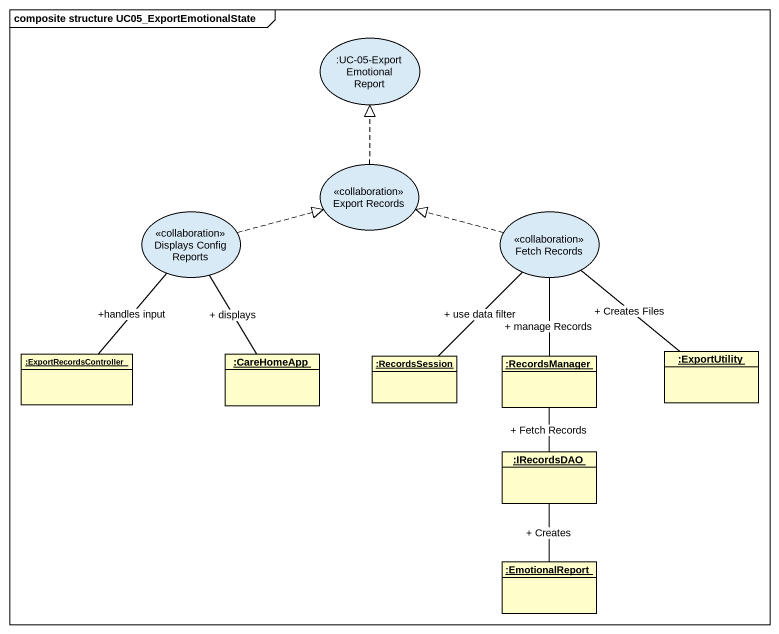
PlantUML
@startuml
mainframe composite structure UC05_ExportEmotionalState
allowmixing
hide circle
hide empty members
usecase ":UC-05-Export Emotional Report" as UC_05_Export_Emotional
usecase "Export Records" as Export_Records <<collaboration>>
usecase "Displays Config Reports" as Displays_Config_Reports <<collaboration>>
usecase "Fetch Records" as Fetch_Records <<collaboration>>
object ":ExportRecordsController" as ExportRecordsController
object ":CareHomeApp" as CareHomeApp
object ":RecordsSession" as RecordsSession
object ":RecordsManager" as RecordsManager
object ":ExportUtility" as ExportUtility
object ":IRecordsDAO" as IRecordsDAO
object ":EmotionalReport" as EmotionalReport
Export_Records .up.|> UC_05_Export_Emotional
Displays_Config_Reports .right.|> Export_Records
Fetch_Records .left.|> Export_Records
ExportRecordsController -up- Displays_Config_Reports : +handles input
CareHomeApp -up- Displays_Config_Reports : + displays
RecordsSession -up- Fetch_Records : + use data filter
RecordsManager -up- Fetch_Records : + manage Records
ExportUtility -up- Fetch_Records : + Creates Files
IRecordsDAO -up- RecordsManager : + Fetch Records
IRecordsDAO -- EmotionalReport : + Creates
@enduml
